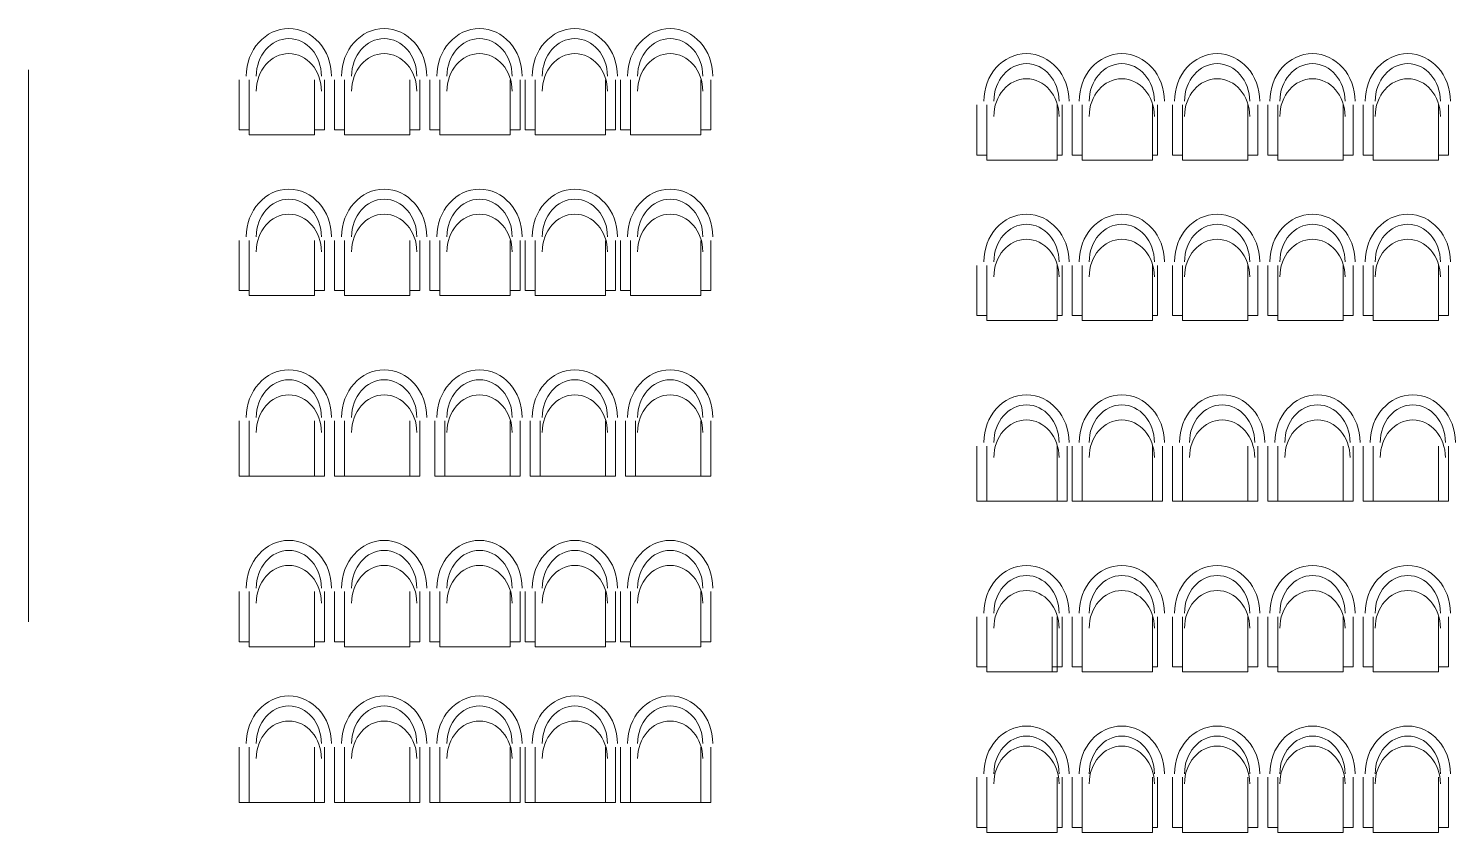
# Model space of a CAD drawing. Header units: inches. Extents: x 1969 to 240164, y 1364 to 46451.
# Drawn here: x 32163 to 33133, y 18751 to 19297 of the extents above; entities that cross this region are included whole.
import ezdxf

# ---------------------------------------------------------------- set-up
doc = ezdxf.new("R2010")
doc.units = ezdxf.units.IN
doc.header["$MEASUREMENT"] = 0
doc.layers.add('PDF_0', color=7, linetype='Continuous')

msp = doc.modelspace()

# ---------------------------------------------------------------- linework, layer by layer
at = {"layer": 'PDF_0', "lineweight": 0}
for points in [[(32163.48, 19269.5), (32163.48, 18894.54)], [(32306.64, 19262.68), (32306.64, 19228.59), (32313.46, 19228.59)], [(32357.77, 19262.68), (32357.77, 19225.18), (32313.46, 19225.18), (32313.46, 19262.68)], [(32364.59, 19262.68), (32364.59, 19228.59), (32357.77, 19228.59)], [(32371.41, 19262.68), (32371.41, 19228.59), (32378.22, 19228.59)], [(32422.54, 19262.68), (32422.54, 19225.18), (32378.22, 19225.18), (32378.22, 19262.68)], [(32429.36, 19262.68), (32429.36, 19228.59), (32422.54, 19228.59)], [(32436.17, 19262.68), (32436.17, 19228.59), (32442.99, 19228.59)], [(32490.71, 19262.68), (32490.71, 19225.18), (32442.99, 19225.18), (32442.99, 19262.68)], [(32497.53, 19262.68), (32497.53, 19228.59), (32490.71, 19228.59)], [(32500.94, 19262.68), (32500.94, 19228.59), (32507.76, 19228.59)], [(32555.48, 19262.68), (32555.48, 19225.18), (32507.76, 19225.18), (32507.76, 19262.68)], [(32562.3, 19262.68), (32562.3, 19228.59), (32555.48, 19228.59)], [(32565.7, 19262.68), (32565.7, 19228.59), (32572.52, 19228.59)], [(32620.24, 19262.68), (32620.24, 19225.18), (32572.52, 19225.18), (32572.52, 19262.68)], [(32627.06, 19262.68), (32627.06, 19228.59), (32620.24, 19228.59)], [(32807.72, 19245.64), (32807.72, 19211.55), (32814.54, 19211.55)], [(32862.26, 19245.64), (32862.26, 19208.14), (32814.54, 19208.14), (32814.54, 19245.64)], [(32865.67, 19245.64), (32865.67, 19211.55), (32862.26, 19211.55)], [(32872.49, 19245.64), (32872.49, 19211.55), (32879.31, 19211.55)], [(32927.03, 19245.64), (32927.03, 19208.14), (32879.31, 19208.14), (32879.31, 19245.64)], [(32930.44, 19245.64), (32930.44, 19211.55), (32927.03, 19211.55)], [(32940.66, 19245.64), (32940.66, 19211.55), (32947.48, 19211.55)], [(32991.79, 19245.64), (32991.79, 19208.14), (32947.48, 19208.14), (32947.48, 19245.64)], [(32998.61, 19245.64), (32998.61, 19211.55), (32991.79, 19211.55)], [(33005.43, 19245.64), (33005.43, 19211.55), (33012.24, 19211.55)], [(33056.56, 19245.64), (33056.56, 19208.14), (33012.24, 19208.14), (33012.24, 19245.64)], [(33063.38, 19245.64), (33063.38, 19211.55), (33056.56, 19211.55)], [(33070.19, 19245.64), (33070.19, 19211.55), (33077.01, 19211.55)], [(33121.32, 19245.64), (33121.32, 19208.14), (33077.01, 19208.14), (33077.01, 19245.64)], [(33128.14, 19245.64), (33128.14, 19211.55), (33121.32, 19211.55)], [(32306.64, 19153.6), (32306.64, 19119.51), (32313.46, 19119.51)], [(32357.77, 19153.6), (32357.77, 19116.11), (32313.46, 19116.11), (32313.46, 19153.6)], [(32364.59, 19153.6), (32364.59, 19119.51), (32357.77, 19119.51)], [(32371.41, 19153.6), (32371.41, 19119.51), (32378.22, 19119.51)], [(32422.54, 19153.6), (32422.54, 19116.11), (32378.22, 19116.11), (32378.22, 19153.6)], [(32429.36, 19153.6), (32429.36, 19119.51), (32422.54, 19119.51)], [(32436.17, 19153.6), (32436.17, 19119.51), (32442.99, 19119.51)], [(32490.71, 19153.6), (32490.71, 19116.11), (32442.99, 19116.11), (32442.99, 19153.6)], [(32497.53, 19153.6), (32497.53, 19119.51), (32490.71, 19119.51)], [(32500.94, 19153.6), (32500.94, 19119.51), (32507.76, 19119.51)], [(32555.48, 19153.6), (32555.48, 19116.11), (32507.76, 19116.11), (32507.76, 19153.6)], [(32562.3, 19153.6), (32562.3, 19119.51), (32555.48, 19119.51)], [(32565.7, 19153.6), (32565.7, 19119.51), (32572.52, 19119.51)], [(32620.24, 19153.6), (32620.24, 19116.11), (32572.52, 19116.11), (32572.52, 19153.6)], [(32627.06, 19153.6), (32627.06, 19119.51), (32620.24, 19119.51)], [(32807.72, 19136.56), (32807.72, 19102.47), (32814.54, 19102.47)], [(32862.26, 19136.56), (32862.26, 19099.06), (32814.54, 19099.06), (32814.54, 19136.56)], [(32865.67, 19136.56), (32865.67, 19102.47), (32862.26, 19102.47)], [(32872.49, 19136.56), (32872.49, 19102.47), (32879.31, 19102.47)], [(32927.03, 19136.56), (32927.03, 19099.06), (32879.31, 19099.06), (32879.31, 19136.56)], [(32930.44, 19136.56), (32930.44, 19102.47), (32927.03, 19102.47)], [(32940.66, 19136.56), (32940.66, 19102.47), (32947.48, 19102.47)], [(32991.79, 19136.56), (32991.79, 19099.06), (32947.48, 19099.06), (32947.48, 19136.56)], [(32998.61, 19136.56), (32998.61, 19102.47), (32991.79, 19102.47)], [(33005.43, 19136.56), (33005.43, 19102.47), (33012.24, 19102.47)], [(33056.56, 19136.56), (33056.56, 19099.06), (33012.24, 19099.06), (33012.24, 19136.56)], [(33063.38, 19136.56), (33063.38, 19102.47), (33056.56, 19102.47)], [(33070.19, 19136.56), (33070.19, 19102.47), (33077.01, 19102.47)], [(33121.32, 19136.56), (33121.32, 19099.06), (33077.01, 19099.06), (33077.01, 19136.56)], [(33128.14, 19136.56), (33128.14, 19102.47), (33121.32, 19102.47)], [(32306.64, 19030.89), (32306.64, 18993.39), (32313.46, 18993.39)], [(32313.46, 19030.89), (32313.46, 18993.39), (32357.77, 18993.39), (32357.77, 19030.89)], [(32364.59, 19030.89), (32364.59, 18993.39), (32357.77, 18993.39)], [(32371.41, 19030.89), (32371.41, 18993.39), (32378.22, 18993.39)], [(32378.22, 19030.89), (32378.22, 18993.39), (32422.54, 18993.39), (32422.54, 19030.89)], [(32429.36, 19030.89), (32429.36, 18993.39), (32422.54, 18993.39)], [(32439.58, 19030.89), (32439.58, 18993.39), (32446.4, 18993.39)], [(32446.4, 19030.89), (32446.4, 18993.39), (32490.71, 18993.39), (32490.71, 19030.89)], [(32497.53, 19030.89), (32497.53, 18993.39), (32490.71, 18993.39)], [(32504.35, 19030.89), (32504.35, 18993.39), (32511.16, 18993.39)], [(32511.16, 19030.89), (32511.16, 18993.39), (32555.48, 18993.39), (32555.48, 19030.89)], [(32562.3, 19030.89), (32562.3, 18993.39), (32555.48, 18993.39)], [(32569.11, 19030.89), (32569.11, 18993.39), (32575.93, 18993.39)], [(32575.93, 19030.89), (32575.93, 18993.39), (32620.24, 18993.39), (32620.24, 19030.89)], [(32627.06, 19030.89), (32627.06, 18993.39), (32620.24, 18993.39)], [(32807.72, 19013.84), (32807.72, 18976.35), (32814.54, 18976.35)], [(32814.54, 19013.84), (32814.54, 18976.35), (32862.26, 18976.35), (32862.26, 19013.84)], [(32869.08, 19013.84), (32869.08, 18976.35), (32862.26, 18976.35)], [(32872.49, 19013.84), (32872.49, 18976.35), (32879.31, 18976.35)], [(32879.31, 19013.84), (32879.31, 18976.35), (32927.03, 18976.35), (32927.03, 19013.84)], [(32933.84, 19013.84), (32933.84, 18976.35), (32927.03, 18976.35)], [(32940.66, 19013.84), (32940.66, 18976.35), (32947.48, 18976.35)], [(32947.48, 19013.84), (32947.48, 18976.35), (32991.79, 18976.35), (32991.79, 19013.84)], [(32998.61, 19013.84), (32998.61, 18976.35), (32991.79, 18976.35)], [(33005.43, 19013.84), (33005.43, 18976.35), (33012.24, 18976.35)], [(33012.24, 19013.84), (33012.24, 18976.35), (33056.56, 18976.35), (33056.56, 19013.84)], [(33063.38, 19013.84), (33063.38, 18976.35), (33056.56, 18976.35)], [(33070.19, 19013.84), (33070.19, 18976.35), (33077.01, 18976.35)], [(33077.01, 19013.84), (33077.01, 18976.35), (33121.32, 18976.35), (33121.32, 19013.84)], [(33128.14, 19013.84), (33128.14, 18976.35), (33121.32, 18976.35)], [(32862.26, 18897.95), (32862.26, 18860.45), (32814.54, 18860.45), (32814.54, 18897.95), (32814.54, 18860.45), (32858.85, 18860.45), (32858.85, 18897.95)], [(32858.85, 18863.86), (32865.67, 18863.86), (32865.67, 18897.95), (32865.67, 18863.86), (32862.26, 18863.86)], [(32306.64, 18809.32), (32306.64, 18771.83), (32313.46, 18771.83)], [(32357.77, 18809.32), (32357.77, 18771.83), (32313.46, 18771.83), (32313.46, 18809.32)], [(32364.59, 18809.32), (32364.59, 18771.83), (32357.77, 18771.83)], [(32371.41, 18809.32), (32371.41, 18771.83), (32378.22, 18771.83)], [(32422.54, 18809.32), (32422.54, 18771.83), (32378.22, 18771.83), (32378.22, 18809.32)], [(32429.36, 18809.32), (32429.36, 18771.83), (32422.54, 18771.83)], [(32436.17, 18809.32), (32436.17, 18771.83), (32442.99, 18771.83)], [(32490.71, 18809.32), (32490.71, 18771.83), (32442.99, 18771.83), (32442.99, 18809.32)], [(32497.53, 18809.32), (32497.53, 18771.83), (32490.71, 18771.83)], [(32500.94, 18809.32), (32500.94, 18771.83), (32507.76, 18771.83)], [(32555.48, 18809.32), (32555.48, 18771.83), (32507.76, 18771.83), (32507.76, 18809.32)], [(32562.3, 18809.32), (32562.3, 18771.83), (32555.48, 18771.83)], [(32565.7, 18809.32), (32565.7, 18771.83), (32572.52, 18771.83)], [(32620.24, 18809.32), (32620.24, 18771.83), (32572.52, 18771.83), (32572.52, 18809.32)], [(32627.06, 18809.32), (32627.06, 18771.83), (32620.24, 18771.83)], [(32807.72, 18788.87), (32807.72, 18754.78), (32814.54, 18754.78)], [(32862.26, 18788.87), (32862.26, 18751.37), (32814.54, 18751.37), (32814.54, 18788.87)], [(32865.67, 18788.87), (32865.67, 18754.78), (32862.26, 18754.78)], [(32872.49, 18788.87), (32872.49, 18754.78), (32879.31, 18754.78)], [(32927.03, 18788.87), (32927.03, 18751.37), (32879.31, 18751.37), (32879.31, 18788.87)], [(32930.44, 18788.87), (32930.44, 18754.78), (32927.03, 18754.78)], [(32940.66, 18788.87), (32940.66, 18754.78), (32947.48, 18754.78)], [(32991.79, 18788.87), (32991.79, 18751.37), (32947.48, 18751.37), (32947.48, 18788.87)], [(32998.61, 18788.87), (32998.61, 18754.78), (32991.79, 18754.78)], [(33005.43, 18788.87), (33005.43, 18754.78), (33012.24, 18754.78)], [(33056.56, 18788.87), (33056.56, 18751.37), (33012.24, 18751.37), (33012.24, 18788.87)], [(33063.38, 18788.87), (33063.38, 18754.78), (33056.56, 18754.78)], [(33070.19, 18788.87), (33070.19, 18754.78), (33077.01, 18754.78)], [(33121.32, 18788.87), (33121.32, 18751.37), (33077.01, 18751.37), (33077.01, 18788.87)], [(33128.14, 18788.87), (33128.14, 18754.78), (33121.32, 18754.78)]]:
    msp.add_lwpolyline(points, dxfattribs=at)
for points in [[(32313.46, 18880.91), (32306.64, 18880.91), (32306.64, 18914.99), (32306.64, 18880.91)], [(32357.77, 18877.5), (32357.77, 18914.99), (32357.77, 18877.5), (32313.46, 18877.5), (32313.46, 18914.99), (32313.46, 18877.5)], [(32364.59, 18880.91), (32364.59, 18914.99), (32364.59, 18880.91), (32357.77, 18880.91)], [(32378.22, 18880.91), (32371.41, 18880.91), (32371.41, 18914.99), (32371.41, 18880.91)], [(32422.54, 18877.5), (32422.54, 18914.99), (32422.54, 18877.5), (32378.22, 18877.5), (32378.22, 18914.99), (32378.22, 18877.5)], [(32429.36, 18880.91), (32429.36, 18914.99), (32429.36, 18880.91), (32422.54, 18880.91)], [(32442.99, 18880.91), (32436.17, 18880.91), (32436.17, 18914.99), (32436.17, 18880.91)], [(32490.71, 18877.5), (32490.71, 18914.99), (32490.71, 18877.5), (32442.99, 18877.5), (32442.99, 18914.99), (32442.99, 18877.5)], [(32497.53, 18880.91), (32497.53, 18914.99), (32497.53, 18880.91), (32490.71, 18880.91)], [(32507.76, 18880.91), (32500.94, 18880.91), (32500.94, 18914.99), (32500.94, 18880.91)], [(32555.48, 18877.5), (32555.48, 18914.99), (32555.48, 18877.5), (32507.76, 18877.5), (32507.76, 18914.99), (32507.76, 18877.5)], [(32562.3, 18880.91), (32562.3, 18914.99), (32562.3, 18880.91), (32555.48, 18880.91)], [(32572.52, 18880.91), (32565.7, 18880.91), (32565.7, 18914.99), (32565.7, 18880.91)], [(32620.24, 18877.5), (32620.24, 18914.99), (32620.24, 18877.5), (32572.52, 18877.5), (32572.52, 18914.99), (32572.52, 18877.5)], [(32627.06, 18880.91), (32627.06, 18914.99), (32627.06, 18880.91), (32620.24, 18880.91)], [(32814.54, 18863.86), (32807.72, 18863.86), (32807.72, 18897.95), (32807.72, 18863.86)], [(32879.31, 18863.86), (32872.49, 18863.86), (32872.49, 18897.95), (32872.49, 18863.86)], [(32927.03, 18860.45), (32927.03, 18897.95), (32927.03, 18860.45), (32879.31, 18860.45), (32879.31, 18897.95), (32879.31, 18860.45)], [(32930.44, 18863.86), (32930.44, 18897.95), (32930.44, 18863.86), (32927.03, 18863.86)], [(32947.48, 18863.86), (32940.66, 18863.86), (32940.66, 18897.95), (32940.66, 18863.86)], [(32991.79, 18860.45), (32991.79, 18897.95), (32991.79, 18860.45), (32947.48, 18860.45), (32947.48, 18897.95), (32947.48, 18860.45)], [(32998.61, 18863.86), (32998.61, 18897.95), (32998.61, 18863.86), (32991.79, 18863.86)], [(33012.24, 18863.86), (33005.43, 18863.86), (33005.43, 18897.95), (33005.43, 18863.86)], [(33056.56, 18860.45), (33056.56, 18897.95), (33056.56, 18860.45), (33012.24, 18860.45), (33012.24, 18897.95), (33012.24, 18860.45)], [(33063.38, 18863.86), (33063.38, 18897.95), (33063.38, 18863.86), (33056.56, 18863.86)], [(33077.01, 18863.86), (33070.19, 18863.86), (33070.19, 18897.95), (33070.19, 18863.86)], [(33121.32, 18860.45), (33121.32, 18897.95), (33121.32, 18860.45), (33077.01, 18860.45), (33077.01, 18897.95), (33077.01, 18860.45)], [(33128.14, 18863.86), (33128.14, 18897.95), (33128.14, 18863.86), (33121.32, 18863.86)]]:
    msp.add_lwpolyline(points, close=True, dxfattribs=at)
for points in [[(32340.32, 19297.5), (32324.32, 19297.5), (32311.35, 19283), (32311.35, 19265.11)], [(32369.3, 19265.11), (32369.3, 19283), (32356.33, 19297.5), (32340.32, 19297.5)], [(32405.09, 19297.5), (32389.09, 19297.5), (32376.12, 19283), (32376.12, 19265.11)], [(32434.07, 19265.11), (32434.07, 19283), (32421.09, 19297.5), (32405.09, 19297.5)], [(32469.86, 19297.5), (32453.86, 19297.5), (32440.89, 19283), (32440.89, 19265.11)], [(32498.84, 19265.11), (32498.84, 19283), (32485.86, 19297.5), (32469.86, 19297.5)], [(32534.63, 19297.5), (32518.63, 19297.5), (32505.66, 19283), (32505.66, 19265.11)], [(32563.6, 19265.11), (32563.6, 19283), (32550.63, 19297.5), (32534.63, 19297.5)], [(32599.4, 19297.5), (32583.39, 19297.5), (32570.42, 19283), (32570.42, 19265.11)], [(32628.37, 19265.11), (32628.37, 19283), (32615.4, 19297.5), (32599.4, 19297.5)], [(32340.32, 19290.68), (32328.09, 19290.68), (32318.17, 19279.23), (32318.17, 19265.11)], [(32362.48, 19265.11), (32362.48, 19279.23), (32352.56, 19290.68), (32340.32, 19290.68)], [(32405.09, 19290.68), (32392.86, 19290.68), (32382.94, 19279.23), (32382.94, 19265.11)], [(32427.25, 19265.11), (32427.25, 19279.23), (32417.33, 19290.68), (32405.09, 19290.68)], [(32469.86, 19290.68), (32457.62, 19290.68), (32447.7, 19279.23), (32447.7, 19265.11)], [(32492.02, 19265.11), (32492.02, 19279.23), (32482.1, 19290.68), (32469.86, 19290.68)], [(32534.63, 19290.68), (32522.39, 19290.68), (32512.47, 19279.23), (32512.47, 19265.11)], [(32556.79, 19265.11), (32556.79, 19279.23), (32546.87, 19290.68), (32534.63, 19290.68)], [(32599.4, 19290.68), (32587.16, 19290.68), (32577.24, 19279.23), (32577.24, 19265.11)], [(32621.55, 19265.11), (32621.55, 19279.23), (32611.63, 19290.68), (32599.4, 19290.68)], [(32340.32, 19280.45), (32328.09, 19280.45), (32318.17, 19269.01), (32318.17, 19254.89)], [(32362.48, 19254.89), (32362.48, 19269.01), (32352.56, 19280.45), (32340.32, 19280.45)], [(32405.09, 19280.45), (32392.86, 19280.45), (32382.94, 19269.01), (32382.94, 19254.89)], [(32427.25, 19254.89), (32427.25, 19269.01), (32417.33, 19280.45), (32405.09, 19280.45)], [(32469.86, 19280.45), (32457.62, 19280.45), (32447.7, 19269.01), (32447.7, 19254.89)], [(32492.02, 19254.89), (32492.02, 19269.01), (32482.1, 19280.45), (32469.86, 19280.45)], [(32534.63, 19280.45), (32522.39, 19280.45), (32512.47, 19269.01), (32512.47, 19254.89)], [(32556.79, 19254.89), (32556.79, 19269.01), (32546.87, 19280.45), (32534.63, 19280.45)], [(32599.4, 19280.45), (32587.16, 19280.45), (32577.24, 19269.01), (32577.24, 19254.89)], [(32621.55, 19254.89), (32621.55, 19269.01), (32611.63, 19280.45), (32599.4, 19280.45)], [(32841.42, 19280.45), (32825.42, 19280.45), (32812.45, 19265.95), (32812.45, 19248.07)], [(32841.42, 19273.64), (32829.19, 19273.64), (32819.27, 19262.19), (32819.27, 19248.07)], [(32870.4, 19248.07), (32870.4, 19265.95), (32857.43, 19280.45), (32841.42, 19280.45)], [(32863.58, 19248.07), (32863.58, 19262.19), (32853.66, 19273.64), (32841.42, 19273.64)], [(32906.19, 19280.45), (32890.19, 19280.45), (32877.22, 19265.95), (32877.22, 19248.07)], [(32906.19, 19273.64), (32893.96, 19273.64), (32884.04, 19262.19), (32884.04, 19248.07)], [(32935.17, 19248.07), (32935.17, 19265.95), (32922.2, 19280.45), (32906.19, 19280.45)], [(32928.35, 19248.07), (32928.35, 19262.19), (32918.43, 19273.64), (32906.19, 19273.64)], [(32970.96, 19280.45), (32954.96, 19280.45), (32941.99, 19265.95), (32941.99, 19248.07)], [(32970.96, 19273.64), (32958.73, 19273.64), (32948.81, 19262.19), (32948.81, 19248.07)], [(32999.94, 19248.07), (32999.94, 19265.95), (32986.96, 19280.45), (32970.96, 19280.45)], [(32993.12, 19248.07), (32993.12, 19262.19), (32983.2, 19273.64), (32970.96, 19273.64)], [(33035.73, 19280.45), (33019.73, 19280.45), (33006.75, 19265.95), (33006.75, 19248.07)], [(33035.73, 19273.64), (33023.49, 19273.64), (33013.57, 19262.19), (33013.57, 19248.07)], [(33064.7, 19248.07), (33064.7, 19265.95), (33051.73, 19280.45), (33035.73, 19280.45)], [(33057.88, 19248.07), (33057.88, 19262.19), (33047.96, 19273.64), (33035.73, 19273.64)], [(33100.5, 19280.45), (33084.5, 19280.45), (33071.52, 19265.95), (33071.52, 19248.07)], [(33100.5, 19273.64), (33088.26, 19273.64), (33078.34, 19262.19), (33078.34, 19248.07)], [(33129.47, 19248.07), (33129.47, 19265.95), (33116.5, 19280.45), (33100.5, 19280.45)], [(33122.65, 19248.07), (33122.65, 19262.19), (33112.73, 19273.64), (33100.5, 19273.64)], [(32841.42, 19263.41), (32829.19, 19263.41), (32819.27, 19251.96), (32819.27, 19237.84)], [(32863.58, 19237.84), (32863.58, 19251.96), (32853.66, 19263.41), (32841.42, 19263.41)], [(32906.19, 19263.41), (32893.96, 19263.41), (32884.04, 19251.96), (32884.04, 19237.84)], [(32928.35, 19237.84), (32928.35, 19251.96), (32918.43, 19263.41), (32906.19, 19263.41)], [(32970.96, 19263.41), (32958.73, 19263.41), (32948.81, 19251.96), (32948.81, 19237.84)], [(32993.12, 19237.84), (32993.12, 19251.96), (32983.2, 19263.41), (32970.96, 19263.41)], [(33035.73, 19263.41), (33023.49, 19263.41), (33013.57, 19251.96), (33013.57, 19237.84)], [(33057.88, 19237.84), (33057.88, 19251.96), (33047.96, 19263.41), (33035.73, 19263.41)], [(33100.5, 19263.41), (33088.26, 19263.41), (33078.34, 19251.96), (33078.34, 19237.84)], [(33122.65, 19237.84), (33122.65, 19251.96), (33112.73, 19263.41), (33100.5, 19263.41)], [(32340.32, 19188.41), (32324.32, 19188.41), (32311.35, 19173.91), (32311.35, 19156.03)], [(32369.3, 19156.03), (32369.3, 19173.91), (32356.33, 19188.41), (32340.32, 19188.41)], [(32405.09, 19188.41), (32389.09, 19188.41), (32376.12, 19173.91), (32376.12, 19156.03)], [(32434.07, 19156.03), (32434.07, 19173.91), (32421.09, 19188.41), (32405.09, 19188.41)], [(32469.86, 19188.41), (32453.86, 19188.41), (32440.89, 19173.91), (32440.89, 19156.03)], [(32498.84, 19156.03), (32498.84, 19173.91), (32485.86, 19188.41), (32469.86, 19188.41)], [(32534.63, 19188.41), (32518.63, 19188.41), (32505.66, 19173.91), (32505.66, 19156.03)], [(32563.6, 19156.03), (32563.6, 19173.91), (32550.63, 19188.41), (32534.63, 19188.41)], [(32599.4, 19188.41), (32583.39, 19188.41), (32570.42, 19173.91), (32570.42, 19156.03)], [(32628.37, 19156.03), (32628.37, 19173.91), (32615.4, 19188.41), (32599.4, 19188.41)], [(32340.32, 19181.59), (32328.09, 19181.59), (32318.17, 19170.15), (32318.17, 19156.03)], [(32362.48, 19156.03), (32362.48, 19170.15), (32352.56, 19181.59), (32340.32, 19181.59)], [(32405.09, 19181.59), (32392.86, 19181.59), (32382.94, 19170.15), (32382.94, 19156.03)], [(32427.25, 19156.03), (32427.25, 19170.15), (32417.33, 19181.59), (32405.09, 19181.59)], [(32469.86, 19181.59), (32457.62, 19181.59), (32447.7, 19170.15), (32447.7, 19156.03)], [(32492.02, 19156.03), (32492.02, 19170.15), (32482.1, 19181.59), (32469.86, 19181.59)], [(32534.63, 19181.59), (32522.39, 19181.59), (32512.47, 19170.15), (32512.47, 19156.03)], [(32556.79, 19156.03), (32556.79, 19170.15), (32546.87, 19181.59), (32534.63, 19181.59)], [(32599.4, 19181.59), (32587.16, 19181.59), (32577.24, 19170.15), (32577.24, 19156.03)], [(32621.55, 19156.03), (32621.55, 19170.15), (32611.63, 19181.59), (32599.4, 19181.59)], [(32340.32, 19171.37), (32328.09, 19171.37), (32318.17, 19159.92), (32318.17, 19145.8)], [(32362.48, 19145.8), (32362.48, 19159.92), (32352.56, 19171.37), (32340.32, 19171.37)], [(32405.09, 19171.37), (32392.86, 19171.37), (32382.94, 19159.92), (32382.94, 19145.8)], [(32427.25, 19145.8), (32427.25, 19159.92), (32417.33, 19171.37), (32405.09, 19171.37)], [(32469.86, 19171.37), (32457.62, 19171.37), (32447.7, 19159.92), (32447.7, 19145.8)], [(32492.02, 19145.8), (32492.02, 19159.92), (32482.1, 19171.37), (32469.86, 19171.37)], [(32534.63, 19171.37), (32522.39, 19171.37), (32512.47, 19159.92), (32512.47, 19145.8)], [(32556.79, 19145.8), (32556.79, 19159.92), (32546.87, 19171.37), (32534.63, 19171.37)], [(32599.4, 19171.37), (32587.16, 19171.37), (32577.24, 19159.92), (32577.24, 19145.8)], [(32621.55, 19145.8), (32621.55, 19159.92), (32611.63, 19171.37), (32599.4, 19171.37)], [(32841.42, 19171.37), (32825.42, 19171.37), (32812.45, 19156.87), (32812.45, 19138.99)], [(32870.4, 19138.99), (32870.4, 19156.87), (32857.43, 19171.37), (32841.42, 19171.37)], [(32906.19, 19171.37), (32890.19, 19171.37), (32877.22, 19156.87), (32877.22, 19138.99)], [(32935.17, 19138.99), (32935.17, 19156.87), (32922.2, 19171.37), (32906.19, 19171.37)], [(32970.96, 19171.37), (32954.96, 19171.37), (32941.99, 19156.87), (32941.99, 19138.99)], [(32999.94, 19138.99), (32999.94, 19156.87), (32986.96, 19171.37), (32970.96, 19171.37)], [(33035.73, 19171.37), (33019.73, 19171.37), (33006.75, 19156.87), (33006.75, 19138.99)], [(33064.7, 19138.99), (33064.7, 19156.87), (33051.73, 19171.37), (33035.73, 19171.37)], [(33100.5, 19171.37), (33084.5, 19171.37), (33071.52, 19156.87), (33071.52, 19138.99)], [(33129.47, 19138.99), (33129.47, 19156.87), (33116.5, 19171.37), (33100.5, 19171.37)], [(32841.42, 19164.55), (32829.19, 19164.55), (32819.27, 19153.11), (32819.27, 19138.99)], [(32863.58, 19138.99), (32863.58, 19153.11), (32853.66, 19164.55), (32841.42, 19164.55)], [(32906.19, 19164.55), (32893.96, 19164.55), (32884.04, 19153.11), (32884.04, 19138.99)], [(32928.35, 19138.99), (32928.35, 19153.11), (32918.43, 19164.55), (32906.19, 19164.55)], [(32970.96, 19164.55), (32958.73, 19164.55), (32948.81, 19153.11), (32948.81, 19138.99)], [(32993.12, 19138.99), (32993.12, 19153.11), (32983.2, 19164.55), (32970.96, 19164.55)], [(33035.73, 19164.55), (33023.49, 19164.55), (33013.57, 19153.11), (33013.57, 19138.99)], [(33057.88, 19138.99), (33057.88, 19153.11), (33047.96, 19164.55), (33035.73, 19164.55)], [(33100.5, 19164.55), (33088.26, 19164.55), (33078.34, 19153.11), (33078.34, 19138.99)], [(33122.65, 19138.99), (33122.65, 19153.11), (33112.73, 19164.55), (33100.5, 19164.55)], [(32841.42, 19154.33), (32829.19, 19154.33), (32819.27, 19142.88), (32819.27, 19128.76)], [(32863.58, 19128.76), (32863.58, 19142.88), (32853.66, 19154.33), (32841.42, 19154.33)], [(32906.19, 19154.33), (32893.96, 19154.33), (32884.04, 19142.88), (32884.04, 19128.76)], [(32928.35, 19128.76), (32928.35, 19142.88), (32918.43, 19154.33), (32906.19, 19154.33)], [(32970.96, 19154.33), (32958.73, 19154.33), (32948.81, 19142.88), (32948.81, 19128.76)], [(32993.12, 19128.76), (32993.12, 19142.88), (32983.2, 19154.33), (32970.96, 19154.33)], [(33035.73, 19154.33), (33023.49, 19154.33), (33013.57, 19142.88), (33013.57, 19128.76)], [(33057.88, 19128.76), (33057.88, 19142.88), (33047.96, 19154.33), (33035.73, 19154.33)], [(33100.5, 19154.33), (33088.26, 19154.33), (33078.34, 19142.88), (33078.34, 19128.76)], [(33122.65, 19128.76), (33122.65, 19142.88), (33112.73, 19154.33), (33100.5, 19154.33)], [(32340.32, 19065.7), (32324.32, 19065.7), (32311.35, 19051.2), (32311.35, 19033.31)], [(32340.32, 19058.88), (32328.09, 19058.88), (32318.17, 19047.43), (32318.17, 19033.31)], [(32369.3, 19033.31), (32369.3, 19051.2), (32356.33, 19065.7), (32340.32, 19065.7)], [(32362.48, 19033.31), (32362.48, 19047.43), (32352.56, 19058.88), (32340.32, 19058.88)], [(32405.09, 19065.7), (32389.09, 19065.7), (32376.12, 19051.2), (32376.12, 19033.31)], [(32405.09, 19058.88), (32392.86, 19058.88), (32382.94, 19047.43), (32382.94, 19033.31)], [(32434.07, 19033.31), (32434.07, 19051.2), (32421.09, 19065.7), (32405.09, 19065.7)], [(32427.25, 19033.31), (32427.25, 19047.43), (32417.33, 19058.88), (32405.09, 19058.88)], [(32469.86, 19065.7), (32453.86, 19065.7), (32440.89, 19051.2), (32440.89, 19033.31)], [(32469.86, 19058.88), (32457.62, 19058.88), (32447.7, 19047.43), (32447.7, 19033.31)], [(32498.84, 19033.31), (32498.84, 19051.2), (32485.86, 19065.7), (32469.86, 19065.7)], [(32492.02, 19033.31), (32492.02, 19047.43), (32482.1, 19058.88), (32469.86, 19058.88)], [(32534.63, 19065.7), (32518.63, 19065.7), (32505.66, 19051.2), (32505.66, 19033.31)], [(32534.63, 19058.88), (32522.39, 19058.88), (32512.47, 19047.43), (32512.47, 19033.31)], [(32563.6, 19033.31), (32563.6, 19051.2), (32550.63, 19065.7), (32534.63, 19065.7)], [(32556.79, 19033.31), (32556.79, 19047.43), (32546.87, 19058.88), (32534.63, 19058.88)], [(32599.4, 19065.7), (32583.39, 19065.7), (32570.42, 19051.2), (32570.42, 19033.31)], [(32599.4, 19058.88), (32587.16, 19058.88), (32577.24, 19047.43), (32577.24, 19033.31)], [(32628.37, 19033.31), (32628.37, 19051.2), (32615.4, 19065.7), (32599.4, 19065.7)], [(32621.55, 19033.31), (32621.55, 19047.43), (32611.63, 19058.88), (32599.4, 19058.88)], [(32340.32, 19048.65), (32328.09, 19048.65), (32318.17, 19037.21), (32318.17, 19023.09)], [(32362.48, 19023.09), (32362.48, 19037.21), (32352.56, 19048.65), (32340.32, 19048.65)], [(32405.09, 19048.65), (32392.86, 19048.65), (32382.94, 19037.21), (32382.94, 19023.09)], [(32427.25, 19023.09), (32427.25, 19037.21), (32417.33, 19048.65), (32405.09, 19048.65)], [(32469.86, 19048.65), (32457.62, 19048.65), (32447.7, 19037.21), (32447.7, 19023.09)], [(32492.02, 19023.09), (32492.02, 19037.21), (32482.1, 19048.65), (32469.86, 19048.65)], [(32534.63, 19048.65), (32522.39, 19048.65), (32512.47, 19037.21), (32512.47, 19023.09)], [(32556.79, 19023.09), (32556.79, 19037.21), (32546.87, 19048.65), (32534.63, 19048.65)], [(32599.4, 19048.65), (32587.16, 19048.65), (32577.24, 19037.21), (32577.24, 19023.09)], [(32621.55, 19023.09), (32621.55, 19037.21), (32611.63, 19048.65), (32599.4, 19048.65)], [(32841.42, 19048.65), (32825.42, 19048.65), (32812.45, 19034.15), (32812.45, 19016.27)], [(32841.42, 19041.83), (32829.19, 19041.83), (32819.27, 19030.39), (32819.27, 19016.27)], [(32870.4, 19016.27), (32870.4, 19034.15), (32857.43, 19048.65), (32841.42, 19048.65)], [(32863.58, 19016.27), (32863.58, 19030.39), (32853.66, 19041.83), (32841.42, 19041.83)], [(32906.19, 19048.65), (32890.19, 19048.65), (32877.22, 19034.15), (32877.22, 19016.27)], [(32906.19, 19041.83), (32893.96, 19041.83), (32884.04, 19030.39), (32884.04, 19016.27)], [(32935.17, 19016.27), (32935.17, 19034.15), (32922.2, 19048.65), (32906.19, 19048.65)], [(32928.35, 19016.27), (32928.35, 19030.39), (32918.43, 19041.83), (32906.19, 19041.83)], [(32974.37, 19048.65), (32958.37, 19048.65), (32945.4, 19034.15), (32945.4, 19016.27)], [(32974.37, 19041.83), (32962.13, 19041.83), (32952.21, 19030.39), (32952.21, 19016.27)], [(33003.35, 19016.27), (33003.35, 19034.15), (32990.37, 19048.65), (32974.37, 19048.65)], [(32996.53, 19016.27), (32996.53, 19030.39), (32986.61, 19041.83), (32974.37, 19041.83)], [(33039.14, 19048.65), (33023.14, 19048.65), (33010.17, 19034.15), (33010.17, 19016.27)], [(33039.14, 19041.83), (33026.9, 19041.83), (33016.98, 19030.39), (33016.98, 19016.27)], [(33068.11, 19016.27), (33068.11, 19034.15), (33055.14, 19048.65), (33039.14, 19048.65)], [(33061.3, 19016.27), (33061.3, 19030.39), (33051.38, 19041.83), (33039.14, 19041.83)], [(33103.91, 19048.65), (33087.9, 19048.65), (33074.93, 19034.15), (33074.93, 19016.27)], [(33103.91, 19041.83), (33091.67, 19041.83), (33081.75, 19030.39), (33081.75, 19016.27)], [(33132.88, 19016.27), (33132.88, 19034.15), (33119.91, 19048.65), (33103.91, 19048.65)], [(33126.06, 19016.27), (33126.06, 19030.39), (33116.14, 19041.83), (33103.91, 19041.83)], [(32841.42, 19031.61), (32829.19, 19031.61), (32819.27, 19020.16), (32819.27, 19006.04)], [(32863.58, 19006.04), (32863.58, 19020.16), (32853.66, 19031.61), (32841.42, 19031.61)], [(32906.19, 19031.61), (32893.96, 19031.61), (32884.04, 19020.16), (32884.04, 19006.04)], [(32928.35, 19006.04), (32928.35, 19020.16), (32918.43, 19031.61), (32906.19, 19031.61)], [(32974.37, 19031.61), (32962.13, 19031.61), (32952.21, 19020.16), (32952.21, 19006.04)], [(32996.53, 19006.04), (32996.53, 19020.16), (32986.61, 19031.61), (32974.37, 19031.61)], [(33039.14, 19031.61), (33026.9, 19031.61), (33016.98, 19020.16), (33016.98, 19006.04)], [(33061.3, 19006.04), (33061.3, 19020.16), (33051.38, 19031.61), (33039.14, 19031.61)], [(33103.91, 19031.61), (33091.67, 19031.61), (33081.75, 19020.16), (33081.75, 19006.04)], [(33126.06, 19006.04), (33126.06, 19020.16), (33116.14, 19031.61), (33103.91, 19031.61)], [(32340.32, 18949.79), (32324.32, 18949.79), (32311.35, 18935.3), (32311.35, 18917.41)], [(32340.32, 18949.79), (32324.32, 18949.79), (32311.35, 18935.3), (32311.35, 18917.41)], [(32340.32, 18942.98), (32328.09, 18942.98), (32318.17, 18931.53), (32318.17, 18917.41)], [(32340.32, 18942.98), (32328.09, 18942.98), (32318.17, 18931.53), (32318.17, 18917.41)], [(32369.3, 18917.41), (32369.3, 18935.3), (32356.33, 18949.79), (32340.32, 18949.79)], [(32369.3, 18917.41), (32369.3, 18935.3), (32356.33, 18949.79), (32340.32, 18949.79)], [(32362.48, 18917.41), (32362.48, 18931.53), (32352.56, 18942.98), (32340.32, 18942.98)], [(32362.48, 18917.41), (32362.48, 18931.53), (32352.56, 18942.98), (32340.32, 18942.98)], [(32405.09, 18949.79), (32389.09, 18949.79), (32376.12, 18935.3), (32376.12, 18917.41)], [(32405.09, 18949.79), (32389.09, 18949.79), (32376.12, 18935.3), (32376.12, 18917.41)], [(32405.09, 18942.98), (32392.86, 18942.98), (32382.94, 18931.53), (32382.94, 18917.41)], [(32405.09, 18942.98), (32392.86, 18942.98), (32382.94, 18931.53), (32382.94, 18917.41)], [(32434.07, 18917.41), (32434.07, 18935.3), (32421.09, 18949.79), (32405.09, 18949.79)], [(32434.07, 18917.41), (32434.07, 18935.3), (32421.09, 18949.79), (32405.09, 18949.79)], [(32427.25, 18917.41), (32427.25, 18931.53), (32417.33, 18942.98), (32405.09, 18942.98)], [(32427.25, 18917.41), (32427.25, 18931.53), (32417.33, 18942.98), (32405.09, 18942.98)], [(32469.86, 18949.79), (32453.86, 18949.79), (32440.89, 18935.3), (32440.89, 18917.41)], [(32469.86, 18949.79), (32453.86, 18949.79), (32440.89, 18935.3), (32440.89, 18917.41)], [(32469.86, 18942.98), (32457.62, 18942.98), (32447.7, 18931.53), (32447.7, 18917.41)], [(32469.86, 18942.98), (32457.62, 18942.98), (32447.7, 18931.53), (32447.7, 18917.41)], [(32498.84, 18917.41), (32498.84, 18935.3), (32485.86, 18949.79), (32469.86, 18949.79)], [(32498.84, 18917.41), (32498.84, 18935.3), (32485.86, 18949.79), (32469.86, 18949.79)], [(32492.02, 18917.41), (32492.02, 18931.53), (32482.1, 18942.98), (32469.86, 18942.98)], [(32492.02, 18917.41), (32492.02, 18931.53), (32482.1, 18942.98), (32469.86, 18942.98)], [(32534.63, 18949.79), (32518.63, 18949.79), (32505.66, 18935.3), (32505.66, 18917.41)], [(32534.63, 18949.79), (32518.63, 18949.79), (32505.66, 18935.3), (32505.66, 18917.41)], [(32534.63, 18942.98), (32522.39, 18942.98), (32512.47, 18931.53), (32512.47, 18917.41)], [(32534.63, 18942.98), (32522.39, 18942.98), (32512.47, 18931.53), (32512.47, 18917.41)], [(32563.6, 18917.41), (32563.6, 18935.3), (32550.63, 18949.79), (32534.63, 18949.79)], [(32563.6, 18917.41), (32563.6, 18935.3), (32550.63, 18949.79), (32534.63, 18949.79)], [(32556.79, 18917.41), (32556.79, 18931.53), (32546.87, 18942.98), (32534.63, 18942.98)], [(32556.79, 18917.41), (32556.79, 18931.53), (32546.87, 18942.98), (32534.63, 18942.98)], [(32599.4, 18949.79), (32583.39, 18949.79), (32570.42, 18935.3), (32570.42, 18917.41)], [(32599.4, 18949.79), (32583.39, 18949.79), (32570.42, 18935.3), (32570.42, 18917.41)], [(32599.4, 18942.98), (32587.16, 18942.98), (32577.24, 18931.53), (32577.24, 18917.41)], [(32599.4, 18942.98), (32587.16, 18942.98), (32577.24, 18931.53), (32577.24, 18917.41)], [(32628.37, 18917.41), (32628.37, 18935.3), (32615.4, 18949.79), (32599.4, 18949.79)], [(32628.37, 18917.41), (32628.37, 18935.3), (32615.4, 18949.79), (32599.4, 18949.79)], [(32621.55, 18917.41), (32621.55, 18931.53), (32611.63, 18942.98), (32599.4, 18942.98)], [(32621.55, 18917.41), (32621.55, 18931.53), (32611.63, 18942.98), (32599.4, 18942.98)], [(32340.32, 18932.75), (32328.09, 18932.75), (32318.17, 18921.3), (32318.17, 18907.18)], [(32340.32, 18932.75), (32328.09, 18932.75), (32318.17, 18921.3), (32318.17, 18907.18)], [(32362.48, 18907.18), (32362.48, 18921.3), (32352.56, 18932.75), (32340.32, 18932.75)], [(32362.48, 18907.18), (32362.48, 18921.3), (32352.56, 18932.75), (32340.32, 18932.75)], [(32405.09, 18932.75), (32392.86, 18932.75), (32382.94, 18921.3), (32382.94, 18907.18)], [(32405.09, 18932.75), (32392.86, 18932.75), (32382.94, 18921.3), (32382.94, 18907.18)], [(32427.25, 18907.18), (32427.25, 18921.3), (32417.33, 18932.75), (32405.09, 18932.75)], [(32427.25, 18907.18), (32427.25, 18921.3), (32417.33, 18932.75), (32405.09, 18932.75)], [(32469.86, 18932.75), (32457.62, 18932.75), (32447.7, 18921.3), (32447.7, 18907.18)], [(32469.86, 18932.75), (32457.62, 18932.75), (32447.7, 18921.3), (32447.7, 18907.18)], [(32492.02, 18907.18), (32492.02, 18921.3), (32482.1, 18932.75), (32469.86, 18932.75)], [(32492.02, 18907.18), (32492.02, 18921.3), (32482.1, 18932.75), (32469.86, 18932.75)], [(32534.63, 18932.75), (32522.39, 18932.75), (32512.47, 18921.3), (32512.47, 18907.18)], [(32534.63, 18932.75), (32522.39, 18932.75), (32512.47, 18921.3), (32512.47, 18907.18)], [(32556.79, 18907.18), (32556.79, 18921.3), (32546.87, 18932.75), (32534.63, 18932.75)], [(32556.79, 18907.18), (32556.79, 18921.3), (32546.87, 18932.75), (32534.63, 18932.75)], [(32599.4, 18932.75), (32587.16, 18932.75), (32577.24, 18921.3), (32577.24, 18907.18)], [(32599.4, 18932.75), (32587.16, 18932.75), (32577.24, 18921.3), (32577.24, 18907.18)], [(32621.55, 18907.18), (32621.55, 18921.3), (32611.63, 18932.75), (32599.4, 18932.75)], [(32621.55, 18907.18), (32621.55, 18921.3), (32611.63, 18932.75), (32599.4, 18932.75)], [(32841.42, 18932.75), (32825.42, 18932.75), (32812.45, 18918.25), (32812.45, 18900.37)], [(32841.42, 18932.75), (32825.42, 18932.75), (32812.45, 18918.25), (32812.45, 18900.37)], [(32870.4, 18900.37), (32870.4, 18918.25), (32857.43, 18932.75), (32841.42, 18932.75)], [(32870.4, 18900.37), (32870.4, 18918.25), (32857.43, 18932.75), (32841.42, 18932.75)], [(32906.19, 18932.75), (32890.19, 18932.75), (32877.22, 18918.25), (32877.22, 18900.37)], [(32906.19, 18932.75), (32890.19, 18932.75), (32877.22, 18918.25), (32877.22, 18900.37)], [(32935.17, 18900.37), (32935.17, 18918.25), (32922.2, 18932.75), (32906.19, 18932.75)], [(32935.17, 18900.37), (32935.17, 18918.25), (32922.2, 18932.75), (32906.19, 18932.75)], [(32970.96, 18932.75), (32954.96, 18932.75), (32941.99, 18918.25), (32941.99, 18900.37)], [(32970.96, 18932.75), (32954.96, 18932.75), (32941.99, 18918.25), (32941.99, 18900.37)], [(32999.94, 18900.37), (32999.94, 18918.25), (32986.96, 18932.75), (32970.96, 18932.75)], [(32999.94, 18900.37), (32999.94, 18918.25), (32986.96, 18932.75), (32970.96, 18932.75)], [(33035.73, 18932.75), (33019.73, 18932.75), (33006.75, 18918.25), (33006.75, 18900.37)], [(33035.73, 18932.75), (33019.73, 18932.75), (33006.75, 18918.25), (33006.75, 18900.37)], [(33064.7, 18900.37), (33064.7, 18918.25), (33051.73, 18932.75), (33035.73, 18932.75)], [(33064.7, 18900.37), (33064.7, 18918.25), (33051.73, 18932.75), (33035.73, 18932.75)], [(33100.5, 18932.75), (33084.5, 18932.75), (33071.52, 18918.25), (33071.52, 18900.37)], [(33100.5, 18932.75), (33084.5, 18932.75), (33071.52, 18918.25), (33071.52, 18900.37)], [(33129.47, 18900.37), (33129.47, 18918.25), (33116.5, 18932.75), (33100.5, 18932.75)], [(33129.47, 18900.37), (33129.47, 18918.25), (33116.5, 18932.75), (33100.5, 18932.75)], [(32841.42, 18925.93), (32829.19, 18925.93), (32819.27, 18914.48), (32819.27, 18900.37)], [(32841.42, 18925.93), (32829.19, 18925.93), (32819.27, 18914.48), (32819.27, 18900.37)], [(32863.58, 18900.37), (32863.58, 18914.48), (32853.66, 18925.93), (32841.42, 18925.93)], [(32863.58, 18900.37), (32863.58, 18914.48), (32853.66, 18925.93), (32841.42, 18925.93)], [(32906.19, 18925.93), (32893.96, 18925.93), (32884.04, 18914.48), (32884.04, 18900.37)], [(32906.19, 18925.93), (32893.96, 18925.93), (32884.04, 18914.48), (32884.04, 18900.37)], [(32928.35, 18900.37), (32928.35, 18914.48), (32918.43, 18925.93), (32906.19, 18925.93)], [(32928.35, 18900.37), (32928.35, 18914.48), (32918.43, 18925.93), (32906.19, 18925.93)], [(32970.96, 18925.93), (32958.73, 18925.93), (32948.81, 18914.48), (32948.81, 18900.37)], [(32970.96, 18925.93), (32958.73, 18925.93), (32948.81, 18914.48), (32948.81, 18900.37)], [(32993.12, 18900.37), (32993.12, 18914.48), (32983.2, 18925.93), (32970.96, 18925.93)], [(32993.12, 18900.37), (32993.12, 18914.48), (32983.2, 18925.93), (32970.96, 18925.93)], [(33035.73, 18925.93), (33023.49, 18925.93), (33013.57, 18914.48), (33013.57, 18900.37)], [(33035.73, 18925.93), (33023.49, 18925.93), (33013.57, 18914.48), (33013.57, 18900.37)], [(33057.88, 18900.37), (33057.88, 18914.48), (33047.96, 18925.93), (33035.73, 18925.93)], [(33057.88, 18900.37), (33057.88, 18914.48), (33047.96, 18925.93), (33035.73, 18925.93)], [(33100.5, 18925.93), (33088.26, 18925.93), (33078.34, 18914.48), (33078.34, 18900.37)], [(33100.5, 18925.93), (33088.26, 18925.93), (33078.34, 18914.48), (33078.34, 18900.37)], [(33122.65, 18900.37), (33122.65, 18914.48), (33112.73, 18925.93), (33100.5, 18925.93)], [(33122.65, 18900.37), (33122.65, 18914.48), (33112.73, 18925.93), (33100.5, 18925.93)], [(32841.42, 18915.7), (32829.19, 18915.7), (32819.27, 18904.26), (32819.27, 18890.14)], [(32841.42, 18915.7), (32829.19, 18915.7), (32819.27, 18904.26), (32819.27, 18890.14)], [(32863.58, 18890.14), (32863.58, 18904.26), (32853.66, 18915.7), (32841.42, 18915.7)], [(32863.58, 18890.14), (32863.58, 18904.26), (32853.66, 18915.7), (32841.42, 18915.7)], [(32906.19, 18915.7), (32893.96, 18915.7), (32884.04, 18904.26), (32884.04, 18890.14)], [(32906.19, 18915.7), (32893.96, 18915.7), (32884.04, 18904.26), (32884.04, 18890.14)], [(32928.35, 18890.14), (32928.35, 18904.26), (32918.43, 18915.7), (32906.19, 18915.7)], [(32928.35, 18890.14), (32928.35, 18904.26), (32918.43, 18915.7), (32906.19, 18915.7)], [(32970.96, 18915.7), (32958.73, 18915.7), (32948.81, 18904.26), (32948.81, 18890.14)], [(32970.96, 18915.7), (32958.73, 18915.7), (32948.81, 18904.26), (32948.81, 18890.14)], [(32993.12, 18890.14), (32993.12, 18904.26), (32983.2, 18915.7), (32970.96, 18915.7)], [(32993.12, 18890.14), (32993.12, 18904.26), (32983.2, 18915.7), (32970.96, 18915.7)], [(33035.73, 18915.7), (33023.49, 18915.7), (33013.57, 18904.26), (33013.57, 18890.14)], [(33035.73, 18915.7), (33023.49, 18915.7), (33013.57, 18904.26), (33013.57, 18890.14)], [(33057.88, 18890.14), (33057.88, 18904.26), (33047.96, 18915.7), (33035.73, 18915.7)], [(33057.88, 18890.14), (33057.88, 18904.26), (33047.96, 18915.7), (33035.73, 18915.7)], [(33100.5, 18915.7), (33088.26, 18915.7), (33078.34, 18904.26), (33078.34, 18890.14)], [(33100.5, 18915.7), (33088.26, 18915.7), (33078.34, 18904.26), (33078.34, 18890.14)], [(33122.65, 18890.14), (33122.65, 18904.26), (33112.73, 18915.7), (33100.5, 18915.7)], [(33122.65, 18890.14), (33122.65, 18904.26), (33112.73, 18915.7), (33100.5, 18915.7)], [(32340.32, 18844.12), (32324.32, 18844.12), (32311.35, 18829.62), (32311.35, 18811.74)], [(32340.32, 18837.3), (32328.09, 18837.3), (32318.17, 18825.86), (32318.17, 18811.74)], [(32369.3, 18811.74), (32369.3, 18829.62), (32356.33, 18844.12), (32340.32, 18844.12)], [(32362.48, 18811.74), (32362.48, 18825.86), (32352.56, 18837.3), (32340.32, 18837.3)], [(32405.09, 18844.12), (32389.09, 18844.12), (32376.12, 18829.62), (32376.12, 18811.74)], [(32405.09, 18837.3), (32392.86, 18837.3), (32382.94, 18825.86), (32382.94, 18811.74)], [(32434.07, 18811.74), (32434.07, 18829.62), (32421.09, 18844.12), (32405.09, 18844.12)], [(32427.25, 18811.74), (32427.25, 18825.86), (32417.33, 18837.3), (32405.09, 18837.3)], [(32469.86, 18844.12), (32453.86, 18844.12), (32440.89, 18829.62), (32440.89, 18811.74)], [(32469.86, 18837.3), (32457.62, 18837.3), (32447.7, 18825.86), (32447.7, 18811.74)], [(32498.84, 18811.74), (32498.84, 18829.62), (32485.86, 18844.12), (32469.86, 18844.12)], [(32492.02, 18811.74), (32492.02, 18825.86), (32482.1, 18837.3), (32469.86, 18837.3)], [(32534.63, 18844.12), (32518.63, 18844.12), (32505.66, 18829.62), (32505.66, 18811.74)], [(32534.63, 18837.3), (32522.39, 18837.3), (32512.47, 18825.86), (32512.47, 18811.74)], [(32563.6, 18811.74), (32563.6, 18829.62), (32550.63, 18844.12), (32534.63, 18844.12)], [(32556.79, 18811.74), (32556.79, 18825.86), (32546.87, 18837.3), (32534.63, 18837.3)], [(32599.4, 18844.12), (32583.39, 18844.12), (32570.42, 18829.62), (32570.42, 18811.74)], [(32599.4, 18837.3), (32587.16, 18837.3), (32577.24, 18825.86), (32577.24, 18811.74)], [(32628.37, 18811.74), (32628.37, 18829.62), (32615.4, 18844.12), (32599.4, 18844.12)], [(32621.55, 18811.74), (32621.55, 18825.86), (32611.63, 18837.3), (32599.4, 18837.3)], [(32340.32, 18827.07), (32328.09, 18827.07), (32318.17, 18815.63), (32318.17, 18801.51)], [(32362.48, 18801.51), (32362.48, 18815.63), (32352.56, 18827.07), (32340.32, 18827.07)], [(32405.09, 18827.07), (32392.86, 18827.07), (32382.94, 18815.63), (32382.94, 18801.51)], [(32427.25, 18801.51), (32427.25, 18815.63), (32417.33, 18827.07), (32405.09, 18827.07)], [(32469.86, 18827.07), (32457.62, 18827.07), (32447.7, 18815.63), (32447.7, 18801.51)], [(32492.02, 18801.51), (32492.02, 18815.63), (32482.1, 18827.07), (32469.86, 18827.07)], [(32534.63, 18827.07), (32522.39, 18827.07), (32512.47, 18815.63), (32512.47, 18801.51)], [(32556.79, 18801.51), (32556.79, 18815.63), (32546.87, 18827.07), (32534.63, 18827.07)], [(32599.4, 18827.07), (32587.16, 18827.07), (32577.24, 18815.63), (32577.24, 18801.51)], [(32621.55, 18801.51), (32621.55, 18815.63), (32611.63, 18827.07), (32599.4, 18827.07)], [(32841.42, 18823.67), (32825.42, 18823.67), (32812.45, 18809.17), (32812.45, 18791.28)], [(32841.42, 18816.85), (32829.19, 18816.85), (32819.27, 18805.4), (32819.27, 18791.28)], [(32870.4, 18791.28), (32870.4, 18809.17), (32857.43, 18823.67), (32841.42, 18823.67)], [(32863.58, 18791.28), (32863.58, 18805.4), (32853.66, 18816.85), (32841.42, 18816.85)], [(32906.19, 18823.67), (32890.19, 18823.67), (32877.22, 18809.17), (32877.22, 18791.28)], [(32906.19, 18816.85), (32893.96, 18816.85), (32884.04, 18805.4), (32884.04, 18791.28)], [(32935.17, 18791.28), (32935.17, 18809.17), (32922.2, 18823.67), (32906.19, 18823.67)], [(32928.35, 18791.28), (32928.35, 18805.4), (32918.43, 18816.85), (32906.19, 18816.85)], [(32970.96, 18823.67), (32954.96, 18823.67), (32941.99, 18809.17), (32941.99, 18791.28)], [(32970.96, 18816.85), (32958.73, 18816.85), (32948.81, 18805.4), (32948.81, 18791.28)], [(32999.94, 18791.28), (32999.94, 18809.17), (32986.96, 18823.67), (32970.96, 18823.67)], [(32993.12, 18791.28), (32993.12, 18805.4), (32983.2, 18816.85), (32970.96, 18816.85)], [(33035.73, 18823.67), (33019.73, 18823.67), (33006.75, 18809.17), (33006.75, 18791.28)], [(33035.73, 18816.85), (33023.49, 18816.85), (33013.57, 18805.4), (33013.57, 18791.28)], [(33064.7, 18791.28), (33064.7, 18809.17), (33051.73, 18823.67), (33035.73, 18823.67)], [(33057.88, 18791.28), (33057.88, 18805.4), (33047.96, 18816.85), (33035.73, 18816.85)], [(33100.5, 18823.67), (33084.5, 18823.67), (33071.52, 18809.17), (33071.52, 18791.28)], [(33100.5, 18816.85), (33088.26, 18816.85), (33078.34, 18805.4), (33078.34, 18791.28)], [(33129.47, 18791.28), (33129.47, 18809.17), (33116.5, 18823.67), (33100.5, 18823.67)], [(33122.65, 18791.28), (33122.65, 18805.4), (33112.73, 18816.85), (33100.5, 18816.85)], [(32841.42, 18810.03), (32829.19, 18810.03), (32819.27, 18798.59), (32819.27, 18784.47)], [(32863.58, 18784.47), (32863.58, 18798.59), (32853.66, 18810.03), (32841.42, 18810.03)], [(32906.19, 18810.03), (32893.96, 18810.03), (32884.04, 18798.59), (32884.04, 18784.47)], [(32928.35, 18784.47), (32928.35, 18798.59), (32918.43, 18810.03), (32906.19, 18810.03)], [(32970.96, 18810.03), (32958.73, 18810.03), (32948.81, 18798.59), (32948.81, 18784.47)], [(32993.12, 18784.47), (32993.12, 18798.59), (32983.2, 18810.03), (32970.96, 18810.03)], [(33035.73, 18810.03), (33023.49, 18810.03), (33013.57, 18798.59), (33013.57, 18784.47)], [(33057.88, 18784.47), (33057.88, 18798.59), (33047.96, 18810.03), (33035.73, 18810.03)], [(33100.5, 18810.03), (33088.26, 18810.03), (33078.34, 18798.59), (33078.34, 18784.47)], [(33122.65, 18784.47), (33122.65, 18798.59), (33112.73, 18810.03), (33100.5, 18810.03)]]:
    msp.add_open_spline(points, degree=3, dxfattribs=at)

doc.saveas('drawing.dxf')
